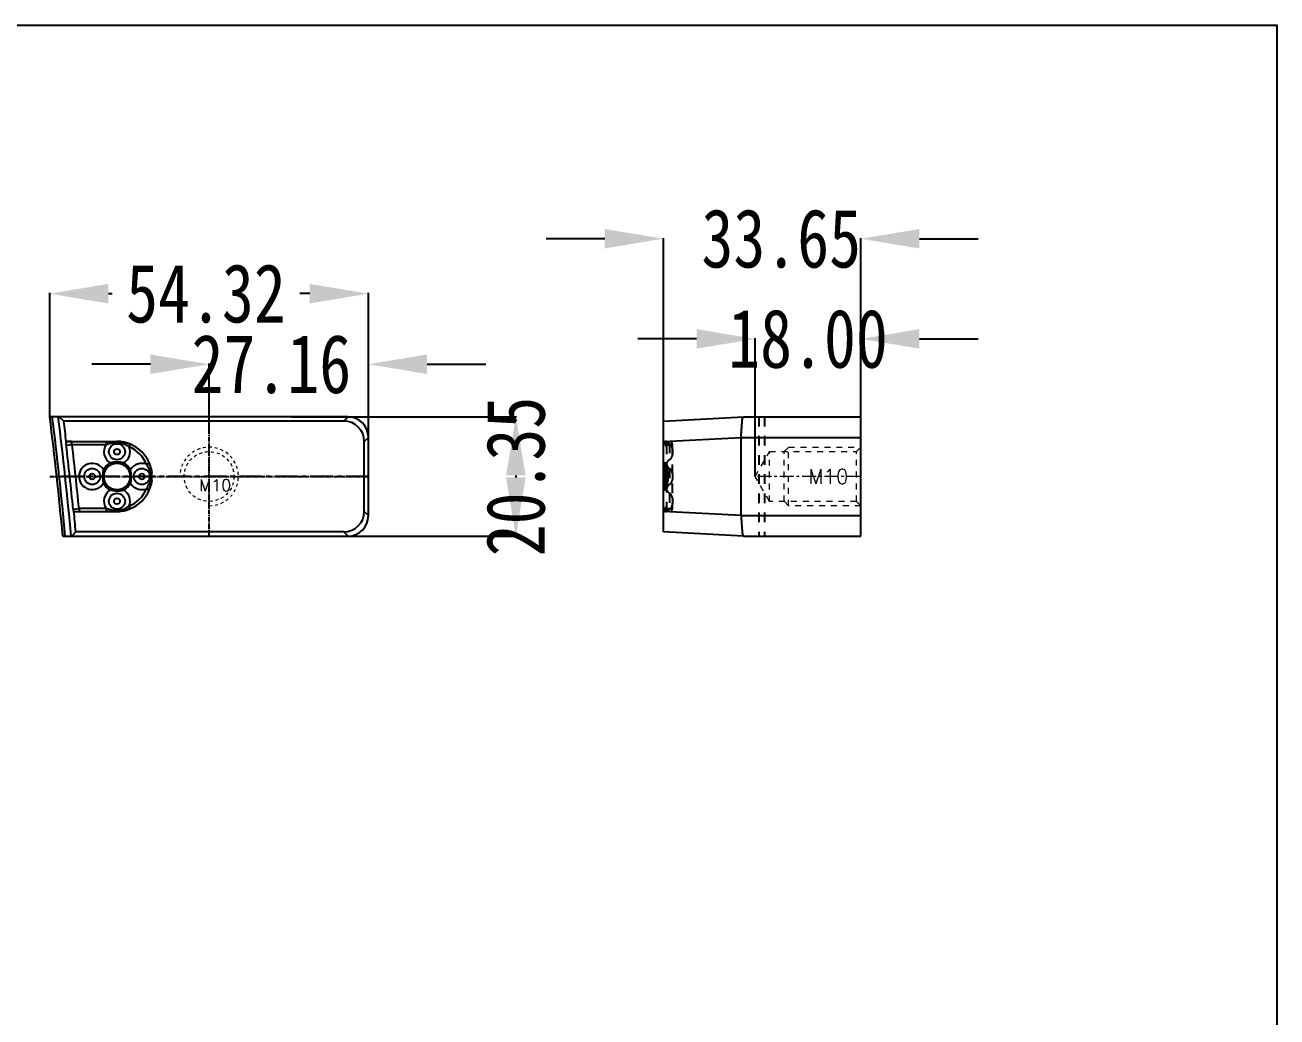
# Model space of a CAD drawing. Header units: millimetres. Extents: x 309 to 11345, y -1340 to 1318.
# Drawn here: x 3050.8 to 3264.3, y -436.5 to -267.3 of the extents above; entities that cross this region are included whole.
import ezdxf
from ezdxf.enums import TextEntityAlignment as Align

# ---------------------------------------------------------------- set-up
doc = ezdxf.new("R2010")
doc.units = ezdxf.units.MM
doc.header["$LTSCALE"] = 16.335
doc.header["$PDMODE"] = 3
doc.header["$PDSIZE"] = 0.3125
doc.linetypes.add('CENTER', pattern=[0.6, 0.375, -0.075, 0.075, -0.075])
doc.linetypes.add('HIDDEN', pattern=[0.2, 0.1, -0.1])
doc.layers.get('0').update_dxf_attribs({"linetype": 'CONTINUOUS'})
doc.layers.get('Defpoints').update_dxf_attribs({"linetype": 'CONTINUOUS'})
doc.layers.add('DEFAULT_2', color=8, linetype='HIDDEN')
doc.layers.add('screw', color=33, linetype='CONTINUOUS', lineweight=13)
doc.styles.get("Standard").update_dxf_attribs({"font": 'txt', "width": 0.8})
doc.styles.add('TXT', font='txt.shx', dxfattribs={"bigfont": 'gbcbig.shx'})
doc.dimstyles.new('STANDARD$0', dxfattribs={"dimscale": 2, "dimtxt": 3, "dimasz": 3, "dimexe": 1.25, "dimexo": 0.625, "dimgap": 0.5, "dimtad": 0, "dimdsep": 46, "dimlunit": 6, "dimtxsty": 'Standard', "dimblk": 'CLOSEDBLANK', "dimcen": 0, "dimclrt": 2, "dimazin": 2, "dimtfac": 2, "dimtmove": 1, "dimatfit": 3, "dimfxl": 0, "dimtolj": 1, "dimtzin": 0, "dimarcsym": 0})

# ---------------------------------------------------------------- blocks, each defined once
blk = doc.blocks.new('screw_m10_g')
at = {"layer": 'screw', "color": 1, "linetype": 'CENTER', "ltscale": 0.310989}
for p, q in [((0, -5.5), (0, 5.5)), ((-5.5, 0), (5.5, 0))]:
    blk.add_line(p, q, dxfattribs=at)
at = {"layer": 'screw', "color": 33, "linetype": 'HIDDEN', "ltscale": 0.310989}
blk.add_circle((0, 0), 4.25, dxfattribs=at)
at = {"layer": 'screw', "color": 92, "linetype": 'HIDDEN', "ltscale": 0.310989}
blk.add_arc((0, 0), 5, 270, 180, dxfattribs=at)
at = {"layer": 'screw', "color": 6, "style": 'TXT'}
blk.add_text('M10', height=2, dxfattribs=at).set_placement((-1.7, -2.5))
blk = doc.blocks.new('*D43')
at = {"color": 4, "lineweight": -2}
for p, q in [((3149.64, -303.74), (3139.64, -303.74)), ((3159.64, -336.38), (3159.64, -303.62)), ((3193.3, -334.05), (3193.3, -303.62)), ((3203.3, -303.74), (3213.3, -303.74))]:
    blk.add_line(p, q, dxfattribs=at)
at = {"color": 4}
for points in [[(3149.64, -302.08), (3149.64, -305.41), (3159.64, -303.74)], [(3203.3, -302.08), (3203.3, -305.41), (3193.3, -303.74)]]:
    blk.add_solid(points, dxfattribs=at)
at = {"layer": 'Defpoints', "color": 0}
for p in [(3159.64, -303.74), (3193.3, -334.12), (3159.64, -336.45)]:
    blk.add_point(p, dxfattribs=at)
at = {"color": 6, "insert": (3179.74, -303.74), "char_height": 10, "attachment_point": 5}
blk.add_mtext('\\A1;33.65', dxfattribs=at)
blk = doc.blocks.new('*D44')
at = {"color": 4, "lineweight": -2}
for p, q in [((3055.03, -334.05), (3055.03, -312.99)), ((3065.03, -313.11), (3065.66, -313.11)), ((3099.35, -313.11), (3097.66, -313.11)), ((3109.35, -342.06), (3109.35, -312.99))]:
    blk.add_line(p, q, dxfattribs=at)
at = {"color": 4}
for points in [[(3065.03, -311.44), (3065.03, -314.78), (3055.03, -313.11)], [(3099.35, -311.44), (3099.35, -314.78), (3109.35, -313.11)]]:
    blk.add_solid(points, dxfattribs=at)
at = {"layer": 'Defpoints', "color": 0}
for p in [(3055.03, -313.11), (3055.03, -334.12), (3109.35, -342.12)]:
    blk.add_point(p, dxfattribs=at)
at = {"color": 6, "insert": (3081.66, -313.11), "char_height": 10, "attachment_point": 5}
blk.add_mtext('\\A1;54.32', dxfattribs=at)
blk = doc.blocks.new('*D45')
at = {"color": 4, "lineweight": -2}
for p, q in [((3096.19, -334.12), (3134.62, -334.12)), ((3134.49, -344.12), (3134.49, -344.46)), ((3096.19, -354.46), (3134.62, -354.46))]:
    blk.add_line(p, q, dxfattribs=at)
at = {"color": 4}
for points in [[(3132.83, -344.12), (3136.16, -344.12), (3134.49, -334.12)], [(3132.83, -344.46), (3136.16, -344.46), (3134.49, -354.46)]]:
    blk.add_solid(points, dxfattribs=at)
at = {"layer": 'Defpoints', "color": 0}
for p in [(3096.13, -334.12), (3096.13, -354.46), (3134.49, -354.46)]:
    blk.add_point(p, dxfattribs=at)
at = {"color": 6, "insert": (3134.49, -344.29), "char_height": 10, "attachment_point": 5, "rotation": 90}
blk.add_mtext('\\A1;20.35', dxfattribs=at)
blk = doc.blocks.new('*D49')
at = {"color": 4, "lineweight": -2}
for p, q in [((3165.3, -320.83), (3155.3, -320.83)), ((3175.3, -344.23), (3175.3, -320.7)), ((3193.3, -344.23), (3193.3, -320.7)), ((3203.3, -320.83), (3213.3, -320.83))]:
    blk.add_line(p, q, dxfattribs=at)
at = {"color": 4}
for points in [[(3165.3, -319.16), (3165.3, -322.49), (3175.3, -320.83)], [(3203.3, -319.16), (3203.3, -322.49), (3193.3, -320.83)]]:
    blk.add_solid(points, dxfattribs=at)
at = {"layer": 'Defpoints', "color": 0}
for p in [(3175.3, -320.83), (3175.3, -344.29), (3193.3, -344.29)]:
    blk.add_point(p, dxfattribs=at)
at = {"color": 6, "insert": (3184.3, -320.83), "char_height": 10, "attachment_point": 5}
blk.add_mtext('\\A1;18.00', dxfattribs=at)
blk = doc.blocks.new('*D232')
at = {"color": 4, "lineweight": -2}
for p, q in [((3072.19, -325.15), (3062.19, -325.15)), ((3082.19, -336.58), (3082.19, -325.02)), ((3109.35, -327.46), (3109.35, -325.02)), ((3119.35, -325.15), (3129.35, -325.15))]:
    blk.add_line(p, q, dxfattribs=at)
at = {"color": 4}
for points in [[(3072.19, -323.48), (3072.19, -326.81), (3082.19, -325.15)], [(3119.35, -323.48), (3119.35, -326.81), (3109.35, -325.15)]]:
    blk.add_solid(points, dxfattribs=at)
at = {"layer": 'Defpoints', "color": 0}
for p in [(3082.19, -325.15), (3109.35, -327.52), (3082.19, -336.65)]:
    blk.add_point(p, dxfattribs=at)
at = {"color": 6, "insert": (3092.81, -325.15), "char_height": 10, "attachment_point": 5}
blk.add_mtext('\\A1;27.16', dxfattribs=at)

msp = doc.modelspace()

# ---------------------------------------------------------------- linework, layer by layer
at = {"color": 7, "linetype": 'Continuous'}
for p, q in [((3105.879, -334.116), (3055.034, -334.116)), ((3056.605, -334.116), (3057.415, -334.832)), ((3105.163, -334.832), (3057.415, -334.832)), ((3105.163, -334.832), (3105.879, -334.116)), ((3159.644, -334.832), (3173.297, -334.116)), ((3159.644, -353.746), (3159.644, -334.832)), ((3173.297, -334.116), (3193.297, -334.116)), ((3193.297, -354.462), (3193.297, -334.116)), ((3057.836, -338.956), (3058.833, -338.838)), ((3057.841, -338.336), (3066.49, -338.336)), ((3058.833, -338.838), (3064.618, -338.838)), ((3068.577, -339.253), (3068.769, -338.79)), ((3108.658, -338.327), (3109.352, -337.633)), ((3108.658, -350.251), (3108.658, -338.327)), ((3109.352, -350.945), (3109.352, -337.633)), ((3159.644, -338.327), (3172.878, -337.633)), ((3172.878, -337.616), (3193.297, -337.616)), ((3172.878, -350.945), (3172.878, -337.633)), ((3064.19, -343.142), (3064.458, -343.276)), ((3065.344, -341.989), (3065.477, -342.257)), ((3067.637, -341.989), (3067.503, -342.257)), ((3068.791, -343.142), (3068.522, -343.276)), ((3071.526, -342.203), (3071.99, -342.011)), ((3064.19, -345.436), (3064.458, -345.302)), ((3068.791, -345.436), (3068.522, -345.302)), ((3065.344, -346.589), (3065.477, -346.321)), ((3067.637, -346.589), (3067.503, -346.321)), ((3071.526, -346.375), (3071.99, -346.567)), ((3059.015, -349.839), (3060.014, -349.739)), ((3064.618, -349.739), (3060.014, -349.739)), ((3064.618, -349.739), (3064.618, -350.241)), ((3068.769, -349.788), (3068.577, -349.324)), ((3059.133, -350.241), (3066.49, -350.241)), ((3109.352, -350.945), (3108.658, -350.251)), ((3172.878, -350.945), (3159.644, -350.251)), ((3172.878, -350.962), (3193.297, -350.962)), ((3059.468, -353.746), (3058.815, -354.462)), ((3105.163, -353.746), (3059.468, -353.746)), ((3105.879, -354.462), (3105.163, -353.746)), ((3173.297, -354.462), (3159.644, -353.746)), ((3057.25, -354.462), (3105.879, -354.462)), ((3173.297, -354.462), (3193.297, -354.462))]:
    msp.add_line(p, q, dxfattribs=at)
at = {"color": 1, "linetype": 'CENTER', "ltscale": 0.126546}
for p, q in [((3082.193, -354.462), (3082.193, -334.116)), ((3055.034, -344.289), (3109.352, -344.289))]:
    msp.add_line(p, q, dxfattribs=at)
at = {"color": 1, "linetype": 'CENTER', "ltscale": 0.618701}
msp.add_line((3109.352, -344.289), (3056.142, -344.289), dxfattribs=at)
msp.add_lwpolyline([(2842.221, -267.295), (3264.25, -267.295), (3264.25, -680.055), (2842.221, -680.055)], close=True)
at = {"color": 7, "linetype": 'Continuous'}
for centre, radius in [((3066.49, -340.066), 1.368), ((3066.49, -340.066), 0.497), ((3062.267, -344.289), 1.368), ((3066.49, -344.289), 2.276), ((3070.713, -344.289), 1.368), ((3062.267, -344.289), 0.497), ((3070.713, -344.289), 0.497), ((3066.49, -348.512), 1.368), ((3066.49, -348.512), 0.497)]:
    msp.add_circle(centre, radius, dxfattribs=at)
for centre, radius, start, end in [((2456.152, -409.646), 603.626, 5.245407, 7.188137), ((2456.152, -409.646), 604.043, 5.241781, 7.183154), ((2456.152, -409.646), 605.047, 5.233057, 7.171171), ((2456.152, -409.646), 605.9, 6.758966, 7.092828), ((3105.852, -337.616), 3.5, 0, 90), ((3086.413, -335.605), 28.773, 185.30909, 185.97089), ((3095.306, -334.603), 37.722, 186.07893, 186.62525), ((2456.152, -409.646), 605.822, 5.665568, 6.700861), ((2456.152, -409.646), 606.827, 5.665569, 6.700867), ((3066.49, -340.066), 2.239, 146.75294, 239.18722), ((3064.409, -262.505), 75.832, 270.15809, 270.67199), ((3063.504, -333.26), 5.689, 281.29729, 282.46748), ((3066.49, -344.289), 5.953, 270, 90), ((3066.49, -340.066), 2.239, 300.81278, 21.27583), ((3065.116, -344.347), 6.158, 55.80502, 56.44837), ((3066.49, -344.289), 5.451, 22.50432, 67.49567), ((3062.267, -344.289), 2.239, 30.81278, 329.18722), ((3066.49, -344.289), 2.57, 116.49769, 153.50231), ((3066.503, -351.38), 9.524, 88.26416, 90.07492), ((3066.49, -344.289), 2.57, 26.49769, 63.50231), ((3070.713, -344.289), 2.239, 68.72416, 149.18722), ((3063.714, -347.454), 9.412, 33.4841, 33.90864), ((3066.129, -344.448), 6.347, 14.9982, 22.58012), ((3073.577, -344.277), 9.52, 178.26159, 180.07482), ((3066.49, -344.289), 2.57, 206.49769, 243.50231), ((3066.49, -344.289), 2.57, 296.49769, 333.50231), ((3070.713, -344.289), 2.239, 210.81278, 291.27583), ((3059.405, -344.301), 9.518, 358.26047, 0.07381), ((3065.922, -344.068), 6.563, 342.73364, 345.12222), ((3072.257, -366.974), 22.698, 89.66367, 89.91489), ((3066.49, -348.512), 2.239, 120.81278, 213.24704), ((3066.478, -337.197), 9.524, 268.26416, 270.07492), ((3066.49, -348.512), 2.239, 338.72417, 59.18722), ((3066.49, -344.289), 5.451, 292.50433, 337.49567), ((3066.069, -342.703), 6.577, 326.06627, 329.31307), ((3066.525, -342.978), 6.045, 329.34385, 331.16348), ((3066.243, -344.173), 6.225, 337.37944, 342.77675), ((3088.231, -346.943), 29.36, 185.65909, 186.46742), ((2456.152, -409.646), 605.9, 5.293616, 5.626552), ((3064.44, -421.975), 71.734, 89.32312, 89.85783), ((3105.852, -350.962), 3.5, 270, 0)]:
    msp.add_arc(centre, radius, start, end, dxfattribs=at)
for centre, major_axis, start_param, end_param in [((3105.153, -338.336), (-2.482, -2.482), 2.357564, 3.9256213), ((3105.153, -350.241), (2.482, -2.482), -0.7840286, 0.7840286)]:
    msp.add_ellipse(centre, major_axis=major_axis, ratio=0.9972647, start_param=start_param, end_param=end_param, dxfattribs=at)
for points, knots in [([(3172.878, -337.633), (3172.878, -337.405), (3172.916, -336.958), (3172.981, -336.311), (3173.007, -335.711), (3173.044, -335.185), (3173.09, -334.753), (3173.116, -334.423), (3173.199, -334.216), (3173.272, -334.137), (3173.297, -334.116)], [0, 0, 0, 0, 0.1911561, 0.3757807, 0.5457981, 0.6951762, 0.8181642, 0.9103238, 0.9728914, 1, 1, 1, 1]), ([(3058.833, -338.838), (3058.811, -338.775), (3058.773, -338.655), (3058.733, -338.516), (3058.72, -338.418), (3058.712, -338.376), (3058.726, -338.333), (3058.738, -338.336)], [0, 0, 0, 0, 0.3870814, 0.7159294, 0.8396758, 0.9281251, 1, 1, 1, 1]), ([(3065.258, -338.686), (3065.213, -338.697), (3065.038, -338.741), (3064.862, -338.786), (3064.732, -338.814)], [0, 0, 0, 0, 0.260413, 1, 1, 1, 1]), ([(3065.795, -338.562), (3065.748, -338.571), (3065.568, -338.608), (3065.39, -338.652), (3065.258, -338.686)], [0, 0, 0, 0, 0.2612728, 1, 1, 1, 1]), ([(3066.491, -338.488), (3066.431, -338.488), (3066.197, -338.495), (3065.965, -338.529), (3065.795, -338.562)], [0, 0, 0, 0, 0.2576401, 1, 1, 1, 1]), ([(3067.389, -338.392), (3067.502, -338.411), (3067.972, -338.504), (3068.432, -338.65), (3068.768, -338.789)], [0, 0, 0, 0, 0.2396336, 1, 1, 1, 1]), ([(3071.915, -342.861), (3071.888, -342.807), (3071.781, -342.601), (3071.659, -342.404), (3071.564, -342.261)], [0, 0, 0, 0, 0.2588521, 1, 1, 1, 1]), ([(3072.193, -343.583), (3072.176, -343.518), (3072.101, -343.271), (3072, -343.032), (3071.915, -342.861)], [0, 0, 0, 0, 0.2610802, 1, 1, 1, 1]), ([(3072.291, -344.275), (3072.29, -344.216), (3072.28, -343.983), (3072.238, -343.751), (3072.193, -343.583)], [0, 0, 0, 0, 0.2556206, 1, 1, 1, 1]), ([(3071.82, -345.893), (3071.843, -345.852), (3071.936, -345.679), (3072.019, -345.501), (3072.074, -345.363)], [0, 0, 0, 0, 0.2424616, 1, 1, 1, 1]), ([(3072.074, -345.363), (3072.106, -345.281), (3072.228, -344.931), (3072.292, -344.558), (3072.291, -344.275)], [0, 0, 0, 0, 0.237558, 1, 1, 1, 1]), ([(3060.245, -350.241), (3060.229, -350.247), (3060.183, -350.181), (3060.138, -350.091), (3060.073, -349.926), (3060.034, -349.806), (3060.014, -349.739)], [0, 0, 0, 0, 0.0931603, 0.3128738, 0.6301119, 1, 1, 1, 1]), ([(3064.618, -349.739), (3064.666, -349.749), (3064.862, -349.791), (3065.057, -349.841), (3065.205, -349.879)], [0, 0, 0, 0, 0.2409309, 1, 1, 1, 1]), ([(3065.205, -349.879), (3065.251, -349.891), (3065.446, -349.939), (3065.642, -349.986), (3065.792, -350.015)], [0, 0, 0, 0, 0.2372037, 1, 1, 1, 1]), ([(3065.792, -350.015), (3065.848, -350.026), (3066.078, -350.067), (3066.312, -350.089), (3066.49, -350.089)], [0, 0, 0, 0, 0.2420668, 1, 1, 1, 1]), ([(3066.49, -350.089), (3066.555, -350.09), (3066.807, -350.079), (3067.058, -350.031), (3067.239, -349.98)], [0, 0, 0, 0, 0.2561836, 1, 1, 1, 1]), ([(3067.239, -349.98), (3067.295, -349.964), (3067.508, -349.898), (3067.716, -349.812), (3067.865, -349.74)], [0, 0, 0, 0, 0.2596569, 1, 1, 1, 1]), ([(3067.865, -349.74), (3067.929, -349.709), (3068.174, -349.584), (3068.408, -349.438), (3068.577, -349.324)], [0, 0, 0, 0, 0.2605905, 1, 1, 1, 1]), ([(3172.878, -350.962), (3172.878, -351.19), (3172.917, -351.637), (3172.982, -352.284), (3173.008, -352.883), (3173.046, -353.408), (3173.091, -353.837), (3173.119, -354.164), (3173.202, -354.366), (3173.273, -354.442), (3173.297, -354.462)], [0, 0, 0, 0, 0.1922863, 0.3777874, 0.548395, 0.6979824, 0.8208781, 0.912638, 0.9740043, 1, 1, 1, 1])]:
    msp.add_open_spline(points, degree=3, knots=knots, dxfattribs=at)
for points in [[(3066.491, -338.488), (3066.734, -338.487), (3066.978, -338.524), (3067.212, -338.588)], [(3067.212, -338.588), (3067.45, -338.654), (3067.681, -338.748), (3067.902, -338.858)], [(3067.902, -338.858), (3068.115, -338.963), (3068.321, -339.083), (3068.519, -339.215)], [(3064.19, -343.142), (3064.095, -343.411), (3064.071, -343.703), (3064.062, -343.988)], [(3065.523, -341.936), (3065.463, -341.95), (3065.402, -341.968), (3065.344, -341.989)], [(3065.86, -341.881), (3065.747, -341.892), (3065.634, -341.909), (3065.523, -341.936)], [(3066.49, -341.856), (3066.28, -341.856), (3066.069, -341.86), (3065.86, -341.881)], [(3067.637, -341.989), (3067.368, -341.894), (3067.076, -341.869), (3066.791, -341.86)], [(3068.844, -343.322), (3068.829, -343.261), (3068.811, -343.201), (3068.791, -343.142)], [(3068.899, -343.66), (3068.887, -343.547), (3068.87, -343.433), (3068.844, -343.322)], [(3064.057, -344.289), (3064.057, -344.5), (3064.061, -344.711), (3064.082, -344.921)], [(3064.082, -344.921), (3064.094, -345.034), (3064.111, -345.147), (3064.137, -345.257)], [(3064.137, -345.257), (3064.152, -345.317), (3064.169, -345.377), (3064.19, -345.436)], [(3068.791, -345.436), (3068.885, -345.167), (3068.91, -344.875), (3068.919, -344.59)], [(3068.923, -344.289), (3068.923, -344.079), (3068.92, -343.869), (3068.899, -343.66)], [(3065.344, -346.589), (3065.613, -346.684), (3065.905, -346.708), (3066.19, -346.717)], [(3066.491, -346.722), (3066.701, -346.722), (3066.912, -346.718), (3067.121, -346.697)], [(3067.121, -346.697), (3067.234, -346.686), (3067.347, -346.669), (3067.457, -346.642)], [(3067.457, -346.642), (3067.518, -346.627), (3067.578, -346.61), (3067.637, -346.589)], [(3068.769, -349.788), (3068.509, -349.897), (3068.242, -349.987), (3067.97, -350.06)], [(3067.97, -350.06), (3067.726, -350.125), (3067.478, -350.176), (3067.227, -350.21)]]:
    msp.add_open_spline(points, degree=3, dxfattribs=at)
at = {"layer": 'DEFAULT_2', "color": 8, "linetype": 'HIDDEN'}
for p, q in [((3175.927, -334.116), (3175.927, -354.462)), ((3176.88, -334.116), (3176.88, -354.462)), ((3057.802, -338.302), (3057.763, -338.267)), ((3057.841, -338.336), (3057.802, -338.302)), ((3064.618, -338.336), (3064.618, -338.838)), ((3066.49, -338.336), (3066.49, -338.317)), ((3066.491, -338.488), (3066.49, -338.335)), ((3160.173, -338.838), (3160.173, -349.739)), ((3160.676, -338.698), (3160.676, -341.434)), ((3161.126, -338.956), (3161.126, -349.839)), ((3161.179, -339.569), (3161.179, -340.563)), ((3160.002, -342.022), (3159.644, -342.013)), ((3159.865, -342.257), (3159.865, -343.276)), ((3160.173, -341.987), (3160.176, -341.977)), ((3160.176, -341.977), (3160.188, -341.964)), ((3160.188, -341.964), (3160.186, -341.965)), ((3160.676, -342.921), (3160.676, -345.657)), ((3159.865, -345.302), (3159.865, -346.321)), ((3161.179, -343.792), (3161.179, -344.786)), ((3160.002, -346.556), (3159.644, -346.565)), ((3160.173, -346.589), (3160.173, -346.587)), ((3160.176, -346.601), (3160.173, -346.591)), ((3160.188, -346.614), (3160.186, -346.613)), ((3160.676, -347.144), (3160.676, -349.88)), ((3160.356, -350.015), (3160.421, -350.089)), ((3161.179, -348.015), (3161.179, -349.009)), ((3059.066, -350.315), (3059.133, -350.241)), ((3066.49, -350.09), (3066.49, -350.243)), ((3066.49, -350.261), (3066.49, -350.241))]:
    msp.add_line(p, q, dxfattribs=at)
for points in [[(3160.173, -341.991), (3160.174, -341.982), (3160.178, -341.974)], [(3160.186, -346.613), (3160.178, -346.604), (3160.174, -346.596), (3160.173, -346.587)]]:
    msp.add_lwpolyline(points, dxfattribs=at)
for centre, radius, start, end in [((3066.49, -343.697), 5.38, 85.46182, 90.00139), ((3066.473, -343.867), 5.551, 80.5054, 85.42446), ((3159.67, -338.838), 0.503, 0, 93), ((3161.13, -340.271), 2.258, 122.55143, 123.26291), ((3161.191, -340.357), 2.364, 121.98842, 122.67207), ((3160.042, -338.822), 0.506, 75.78374, 92.94256), ((3161.813, -339.412), 1.66, 159.75956, 161.95718), ((3161.179, -337.827), 1.006, 221.11962, 240), ((3160.173, -339.569), 1.006, 0.00004, 59.99973), ((3161.176, -330.718), 8.238, 268.44113, 269.65111), ((3159.621, -338.956), 1.505, 0.01009, 27.22507), ((3161.179, -342.305), 1.006, 120, 153.5039), ((3160.173, -340.563), 1.006, 300.00027, 359.99996), ((3066.462, -344.27), 2.237, 155.2867, 168.38709), ((3066.411, -344.249), 2.182, 153.50458, 155.22242), ((3066.457, -344.222), 2.195, 107.179, 116.48967), ((3066.474, -344.273), 2.249, 103.44973, 107.18007), ((3066.48, -344.295), 2.273, 101.48757, 103.4524), ((3066.49, -344.354), 2.332, 83.96158, 101.44124), ((3066.496, -344.323), 2.301, 78.35782, 83.9621), ((3066.501, -344.298), 2.275, 76.33085, 78.35201), ((3066.513, -344.248), 2.223, 63.56063, 76.34614), ((3066.557, -344.255), 2.195, 17.15521, 26.48963), ((3066.798, -344.31), 5.665, 0.33512, 7.29743), ((3159.669, -343.236), 1.226, 78.86305, 91.17719), ((3160.01, -341.722), 0.3, 268.5, 333.50392), ((3161.179, -342.05), 1.006, 180, 240), ((3164.693, -341.991), 4.53, 186.67738, 188.79991), ((3160.173, -343.792), 1.006, 0.00004, 59.99973), ((3066.575, -344.289), 2.352, 173.95671, 180.002), ((3066.525, -344.284), 2.301, 168.37235, 173.95723), ((3066.423, -344.323), 2.195, 197.21769, 206.48977), ((3066.57, -344.328), 2.182, 333.50456, 335.21674), ((3066.518, -344.308), 2.237, 335.28097, 348.37441), ((3066.456, -344.294), 2.301, 348.35969, 353.95181), ((3066.405, -344.289), 2.352, 353.95129, 359.9973), ((3066.792, -344.268), 5.67, 352.74988, 359.90339), ((3160.89, -514.946), 170.671, 90.15745, 90.29342), ((3161.179, -346.528), 1.006, 120, 180), ((3157.028, -344.292), 3.251, 0.04994, 4.16924), ((3160.173, -344.786), 1.006, 300.00027, 359.99996), ((3066.467, -344.33), 2.223, 243.56063, 256.34679), ((3066.485, -344.255), 2.301, 258.35844, 263.96209), ((3066.491, -344.223), 2.332, 263.96158, 281.44045), ((3066.501, -344.282), 2.273, 281.48677, 283.45167), ((3066.507, -344.305), 2.249, 283.44901, 287.18002), ((3066.524, -344.356), 2.195, 287.17896, 296.48967), ((3159.67, -345.34), 1.227, 268.81411, 281.10157), ((3160.01, -346.856), 0.3, 26.49608, 91.5), ((3161.179, -346.273), 1.006, 206.4961, 240), ((3160.173, -348.015), 1.006, 0.00004, 59.99973), ((3159.67, -349.739), 0.503, 267, 0), ((3160.076, -349.791), 0.432, 179.96751, 200.98954), ((3161.74, -349.184), 1.586, 198.2601, 199.77014), ((3161.179, -350.751), 1.006, 120, 138.88038), ((3161.06, -343.065), 6.772, 266.4964, 267.21862), ((3160.173, -349.009), 1.006, 300.00027, 359.99996), ((3159.621, -349.838), 1.505, 341.52268, 359.98209), ((3085.797, -347.216), 26.91, 186.47487, 186.61342), ((3066.795, -282.416), 67.845, 269.25363, 269.74272), ((3066.465, -344.541), 5.72, 270.25589, 277.65957), ((3160.311, -349.536), 0.783, 236.88163, 244.71618), ((3160.042, -349.755), 0.506, 267.05744, 284.21626)]:
    msp.add_arc(centre, radius, start, end, dxfattribs=at)
for points, knots in [([(3058.738, -338.336), (3058.621, -338.332), (3058.403, -338.325), (3058.143, -338.313), (3057.968, -338.3), (3057.871, -338.292), (3057.807, -338.28), (3057.772, -338.275), (3057.763, -338.267)], [0, 0, 0, 0, 0.3576953, 0.6700188, 0.7969569, 0.8972036, 0.9660162, 1, 1, 1, 1]), ([(3065.298, -338.331), (3065.396, -338.33), (3065.794, -338.323), (3066.191, -338.319), (3066.49, -338.317)], [0, 0, 0, 0, 0.24678, 1, 1, 1, 1]), ([(3160.016, -338.317), (3160.01, -338.317), (3159.989, -338.33), (3159.946, -338.347), (3159.886, -338.383), (3159.791, -338.451), (3159.679, -338.578), (3159.644, -338.717), (3159.644, -338.789)], [0, 0, 0, 0, 0.0297, 0.108494, 0.2221345, 0.3576393, 0.6590611, 1, 1, 1, 1]), ([(3159.644, -338.79), (3159.648, -338.763), (3159.663, -338.669), (3159.694, -338.574), (3159.736, -338.518)], [0, 0, 0, 0, 0.2754846, 1, 1, 1, 1]), ([(3160.173, -339.253), (3160.173, -339.13), (3160.048, -338.867), (3159.775, -338.783), (3159.644, -338.79)], [0, 0, 0, 0, 0.4857179, 1, 1, 1, 1]), ([(3160.096, -339.008), (3160.108, -339.027), (3160.15, -339.103), (3160.173, -339.19), (3160.173, -339.253)], [0, 0, 0, 0, 0.2649591, 1, 1, 1, 1]), ([(3160.421, -338.488), (3160.42, -338.487), (3160.416, -338.497), (3160.41, -338.504), (3160.4, -338.526), (3160.38, -338.564), (3160.347, -338.629), (3160.302, -338.721), (3160.255, -338.833), (3160.196, -339.009), (3160.173, -339.154), (3160.173, -339.253)], [0, 0, 0, 0, 0.0054891, 0.0220988, 0.0491776, 0.0860019, 0.1859358, 0.3152093, 0.4664017, 0.6329343, 1, 1, 1, 1]), ([(3160.173, -338.838), (3160.173, -338.805), (3160.216, -338.731), (3160.304, -338.621), (3160.378, -338.537), (3160.421, -338.488)], [0, 0, 0, 0, 0.2316623, 0.5495722, 1, 1, 1, 1]), ([(3160.253, -338.686), (3160.232, -338.712), (3160.199, -338.758), (3160.173, -338.814), (3160.173, -338.838)], [0, 0, 0, 0, 0.5752054, 1, 1, 1, 1]), ([(3161.126, -338.956), (3161.003, -338.955), (3160.777, -338.948), (3160.485, -338.927), (3160.29, -338.896), (3160.201, -338.869), (3160.173, -338.848), (3160.173, -338.838)], [0, 0, 0, 0, 0.3786497, 0.6976073, 0.9112986, 0.9705751, 1, 1, 1, 1]), ([(3160.219, -338.873), (3160.212, -338.871), (3160.196, -338.864), (3160.173, -338.851), (3160.173, -338.838)], [0, 0, 0, 0, 0.3694458, 1, 1, 1, 1]), ([(3160.299, -338.895), (3160.291, -338.894), (3160.264, -338.887), (3160.237, -338.88), (3160.219, -338.873)], [0, 0, 0, 0, 0.2910083, 1, 1, 1, 1]), ([(3160.421, -338.488), (3160.427, -338.482), (3160.306, -338.617), (3160.301, -338.624), (3160.253, -338.686)], [0, 0, 0, 0, 0.0945593, 1, 1, 1, 1]), ([(3160.421, -338.488), (3160.428, -338.479), (3160.381, -338.556), (3160.366, -338.592), (3160.304, -338.715), (3160.272, -338.793), (3160.256, -338.838)], [0, 0, 0, 0, 0.0845742, 0.3094062, 0.6289704, 1, 1, 1, 1]), ([(3160.959, -338.267), (3161.011, -338.375), (3161.1, -338.598), (3161.121, -338.837), (3161.126, -338.956)], [0, 0, 0, 0, 0.5004111, 1, 1, 1, 1]), ([(3160.173, -342.203), (3160.173, -342.175), (3160.124, -342.109), (3160.003, -342.052), (3159.835, -342.017), (3159.709, -342.009), (3159.644, -342.011)], [0, 0, 0, 0, 0.1405172, 0.365814, 0.6742658, 1, 1, 1, 1]), ([(3159.644, -342.011), (3159.654, -342.196), (3159.682, -342.572), (3159.807, -343.129), (3159.959, -343.691), (3160.002, -344.081), (3160.016, -344.277)], [0, 0, 0, 0, 0.2416528, 0.4901189, 0.743724, 1, 1, 1, 1]), ([(3159.741, -342.833), (3159.727, -342.764), (3159.679, -342.492), (3159.658, -342.216), (3159.644, -342.011)], [0, 0, 0, 0, 0.2540382, 1, 1, 1, 1]), ([(3160.173, -341.989), (3160.173, -342.059), (3160.098, -342.211), (3159.942, -342.259), (3159.865, -342.257)], [0, 0, 0, 0, 0.4802161, 1, 1, 1, 1]), ([(3160.002, -342.022), (3159.98, -342.042), (3159.902, -342.094), (3159.865, -342.194), (3159.865, -342.257)], [0, 0, 0, 0, 0.3227861, 1, 1, 1, 1]), ([(3160.173, -343.142), (3160.173, -343.186), (3160.05, -343.27), (3159.939, -343.277), (3159.865, -343.276)], [0, 0, 0, 0, 0.3743667, 1, 1, 1, 1]), ([(3159.865, -343.276), (3159.865, -343.442), (3159.938, -343.777), (3160.002, -344.114), (3160.002, -344.289)], [0, 0, 0, 0, 0.4866644, 1, 1, 1, 1]), ([(3159.865, -343.276), (3159.865, -343.442), (3159.938, -343.777), (3160.002, -344.114), (3160.002, -344.289)], [0, 0, 0, 0, 0.4866644, 1, 1, 1, 1]), ([(3160.173, -342.203), (3160.173, -342.163), (3160.078, -342.073), (3159.975, -342.047), (3159.906, -342.033)], [0, 0, 0, 0, 0.3608774, 1, 1, 1, 1]), ([(3160.173, -341.989), (3160.173, -341.963), (3160.18, -341.926), (3160.211, -341.891), (3160.231, -341.872), (3160.296, -341.853), (3160.279, -341.856)], [0, 0, 0, 0, 0.4206416, 0.5816261, 0.7204521, 1, 1, 1, 1]), ([(3160.173, -341.989), (3160.173, -341.963), (3160.18, -341.926), (3160.211, -341.891), (3160.231, -341.872), (3160.296, -341.853), (3160.279, -341.856)], [0, 0, 0, 0, 0.4206416, 0.5816261, 0.7204521, 1, 1, 1, 1]), ([(3160.421, -344.275), (3160.42, -343.883), (3160.315, -343.192), (3160.173, -342.506), (3160.173, -342.203)], [0, 0, 0, 0, 0.5642416, 1, 1, 1, 1]), ([(3160.173, -342.203), (3160.173, -342.228), (3160.175, -342.334), (3160.184, -342.439), (3160.193, -342.518)], [0, 0, 0, 0, 0.2423025, 1, 1, 1, 1]), ([(3160.173, -343.142), (3160.173, -343.332), (3160.239, -343.712), (3160.279, -344.095), (3160.279, -344.289)], [0, 0, 0, 0, 0.4948011, 1, 1, 1, 1]), ([(3160.279, -341.856), (3160.276, -341.857), (3160.235, -341.868), (3160.196, -341.899), (3160.182, -341.936)], [0, 0, 0, 0, 0.0777681, 1, 1, 1, 1]), ([(3160.216, -342.684), (3160.225, -342.745), (3160.27, -343.007), (3160.322, -343.268), (3160.353, -343.47)], [0, 0, 0, 0, 0.2303549, 1, 1, 1, 1]), ([(3160.353, -343.47), (3160.362, -343.529), (3160.397, -343.776), (3160.418, -344.025), (3160.42, -344.215)], [0, 0, 0, 0, 0.2381737, 1, 1, 1, 1]), ([(3072.462, -344.277), (3072.463, -344.277), (3072.415, -344.273), (3072.414, -344.276), (3072.39, -344.276)], [0, 0, 0, 0, 0.0321801, 1, 1, 1, 1]), ([(3160.016, -344.277), (3160.003, -344.475), (3159.963, -344.87), (3159.809, -345.438), (3159.682, -346.001), (3159.655, -346.38), (3159.644, -346.567)], [0, 0, 0, 0, 0.2562864, 0.5098808, 0.7583485, 1, 1, 1, 1]), ([(3159.644, -346.567), (3159.649, -346.499), (3159.669, -346.219), (3159.701, -345.939), (3159.744, -345.732)], [0, 0, 0, 0, 0.2453681, 1, 1, 1, 1]), ([(3160.002, -344.289), (3160.002, -344.464), (3159.938, -344.801), (3159.865, -345.136), (3159.865, -345.302)], [0, 0, 0, 0, 0.513258, 1, 1, 1, 1]), ([(3160.002, -344.289), (3160.002, -344.464), (3159.938, -344.801), (3159.865, -345.136), (3159.865, -345.302)], [0, 0, 0, 0, 0.5132581, 1, 1, 1, 1]), ([(3159.865, -345.302), (3159.865, -345.258), (3159.876, -345.074), (3159.917, -344.895), (3159.945, -344.758)], [0, 0, 0, 0, 0.240925, 1, 1, 1, 1]), ([(3160.173, -345.436), (3160.173, -345.392), (3160.05, -345.308), (3159.939, -345.301), (3159.865, -345.302)], [0, 0, 0, 0, 0.3743668, 1, 1, 1, 1]), ([(3160.279, -344.289), (3160.279, -344.483), (3160.238, -344.866), (3160.173, -345.246), (3160.173, -345.436)], [0, 0, 0, 0, 0.5051795, 1, 1, 1, 1]), ([(3160.261, -345.627), (3160.249, -345.694), (3160.206, -345.942), (3160.173, -346.192), (3160.173, -346.375)], [0, 0, 0, 0, 0.2716813, 1, 1, 1, 1]), ([(3160.216, -345.893), (3160.253, -345.649), (3160.367, -345.117), (3160.422, -344.572), (3160.421, -344.275)], [0, 0, 0, 0, 0.4545856, 1, 1, 1, 1]), ([(3160.377, -344.94), (3160.369, -345.001), (3160.336, -345.231), (3160.292, -345.459), (3160.261, -345.627)], [0, 0, 0, 0, 0.2650532, 1, 1, 1, 1]), ([(3160.42, -344.215), (3160.421, -344.277), (3160.42, -344.52), (3160.4, -344.761), (3160.377, -344.94)], [0, 0, 0, 0, 0.2569737, 1, 1, 1, 1]), ([(3160.173, -346.375), (3160.173, -346.403), (3160.124, -346.469), (3160.003, -346.526), (3159.835, -346.561), (3159.709, -346.569), (3159.644, -346.567)], [0, 0, 0, 0, 0.1405163, 0.365808, 0.6742581, 1, 1, 1, 1]), ([(3160.173, -346.587), (3160.172, -346.516), (3160.097, -346.367), (3159.942, -346.319), (3159.865, -346.321)], [0, 0, 0, 0, 0.4803562, 1, 1, 1, 1]), ([(3159.865, -346.321), (3159.865, -346.356), (3159.875, -346.419), (3159.936, -346.498), (3159.953, -346.524), (3160.01, -346.559), (3160.002, -346.556)], [0, 0, 0, 0, 0.3727349, 0.6809236, 0.9104249, 1, 1, 1, 1]), ([(3159.865, -346.321), (3159.865, -346.356), (3159.875, -346.419), (3159.936, -346.498), (3159.953, -346.524), (3160.01, -346.559), (3160.002, -346.556)], [0, 0, 0, 0, 0.3727349, 0.6809236, 0.9104249, 1, 1, 1, 1]), ([(3159.932, -346.495), (3159.926, -346.489), (3159.903, -346.46), (3159.885, -346.426), (3159.877, -346.399)], [0, 0, 0, 0, 0.2284158, 1, 1, 1, 1]), ([(3160.173, -346.375), (3160.173, -346.415), (3160.078, -346.505), (3159.975, -346.531), (3159.906, -346.544)], [0, 0, 0, 0, 0.3607627, 1, 1, 1, 1]), ([(3160.002, -346.556), (3160.001, -346.554), (3159.974, -346.539), (3159.951, -346.516), (3159.932, -346.495)], [0, 0, 0, 0, 0.0736025, 1, 1, 1, 1]), ([(3160.173, -346.375), (3160.173, -346.337), (3160.178, -346.175), (3160.197, -346.015), (3160.216, -345.893)], [0, 0, 0, 0, 0.2381458, 1, 1, 1, 1]), ([(3160.279, -346.722), (3160.263, -346.717), (3160.206, -346.697), (3160.174, -346.633), (3160.173, -346.591)], [0, 0, 0, 0, 0.2877383, 1, 1, 1, 1]), ([(3160.174, -346.609), (3160.178, -346.639), (3160.202, -346.688), (3160.247, -346.711), (3160.265, -346.717)], [0, 0, 0, 0, 0.6141627, 1, 1, 1, 1]), ([(3159.644, -349.788), (3159.775, -349.795), (3160.048, -349.711), (3160.173, -349.448), (3160.173, -349.324)], [0, 0, 0, 0, 0.5142823, 1, 1, 1, 1]), ([(3159.906, -349.733), (3159.885, -349.743), (3159.802, -349.777), (3159.71, -349.791), (3159.644, -349.788)], [0, 0, 0, 0, 0.2603323, 1, 1, 1, 1]), ([(3159.644, -349.788), (3159.654, -349.857), (3159.675, -349.99), (3159.8, -350.14), (3159.92, -350.21), (3159.99, -350.26), (3160.016, -350.261)], [0, 0, 0, 0, 0.3266848, 0.6218945, 0.8744234, 1, 1, 1, 1]), ([(3160.421, -350.089), (3160.438, -350.113), (3160.363, -349.988), (3160.339, -349.933), (3160.267, -349.781), (3160.201, -349.589), (3160.173, -349.414), (3160.173, -349.324)], [0, 0, 0, 0, 0.1066237, 0.2212035, 0.3597581, 0.6702878, 1, 1, 1, 1]), ([(3160.235, -349.681), (3160.226, -349.654), (3160.191, -349.538), (3160.173, -349.417), (3160.173, -349.324)], [0, 0, 0, 0, 0.2359699, 1, 1, 1, 1]), ([(3160.421, -350.089), (3160.465, -350.138), (3160.275, -349.925), (3160.22, -349.852), (3160.173, -349.773), (3160.173, -349.739)], [0, 0, 0, 0, 0.4503539, 0.7684701, 1, 1, 1, 1]), ([(3161.126, -349.839), (3161.003, -349.838), (3160.778, -349.833), (3160.512, -349.816), (3160.342, -349.796), (3160.254, -349.779), (3160.203, -349.766), (3160.173, -349.748), (3160.173, -349.739)], [0, 0, 0, 0, 0.3805068, 0.7007521, 0.8231434, 0.9146398, 0.9730348, 1, 1, 1, 1]), ([(3160.173, -349.739), (3160.173, -349.787), (3160.246, -349.886), (3160.314, -349.968), (3160.356, -350.015)], [0, 0, 0, 0, 0.4325636, 1, 1, 1, 1]), ([(3160.299, -349.788), (3160.286, -349.785), (3160.247, -349.777), (3160.206, -349.768), (3160.184, -349.754)], [0, 0, 0, 0, 0.3402361, 1, 1, 1, 1]), ([(3160.421, -350.09), (3160.42, -350.091), (3160.414, -350.074), (3160.404, -350.063), (3160.387, -350.026), (3160.354, -349.964), (3160.304, -349.86), (3160.266, -349.771), (3160.248, -349.72)], [0, 0, 0, 0, 0.0187015, 0.0745348, 0.1644041, 0.2850734, 0.6042923, 1, 1, 1, 1]), ([(3059.066, -350.315), (3059.075, -350.305), (3059.122, -350.302), (3059.2, -350.287), (3059.325, -350.28), (3059.478, -350.27), (3059.654, -350.262), (3059.912, -350.252), (3060.111, -350.246), (3060.245, -350.241)], [0, 0, 0, 0, 0.0332807, 0.1060928, 0.212581, 0.3452309, 0.4964526, 0.6595522, 1, 1, 1, 1]), ([(3160.016, -350.261), (3160.015, -350.261), (3160.002, -350.254), (3159.989, -350.25), (3159.977, -350.244)], [0, 0, 0, 0, 0.0697663, 1, 1, 1, 1])]:
    msp.add_open_spline(points, degree=3, knots=knots, dxfattribs=at)
for points in [[(3160.421, -338.488), (3160.356, -338.413), (3160.263, -338.356), (3160.166, -338.332)], [(3160.421, -338.488), (3160.356, -338.413), (3160.263, -338.356), (3160.166, -338.332)], [(3068.757, -344.289), (3068.757, -344.06), (3068.723, -343.828), (3068.656, -343.609)], [(3072.26, -342.805), (3072.329, -343.063), (3072.383, -343.326), (3072.417, -343.591)], [(3159.916, -343.556), (3159.865, -343.313), (3159.79, -343.076), (3159.741, -342.833)], [(3160.019, -342.223), (3159.972, -342.247), (3159.918, -342.258), (3159.865, -342.257)], [(3160.019, -343.259), (3159.969, -343.271), (3159.917, -343.276), (3159.865, -343.276)], [(3159.877, -343.451), (3159.87, -343.393), (3159.865, -343.334), (3159.865, -343.276)], [(3159.902, -343.609), (3159.892, -343.557), (3159.883, -343.504), (3159.877, -343.451)], [(3159.991, -344.097), (3159.973, -343.933), (3159.932, -343.772), (3159.902, -343.609)], [(3160.016, -344.289), (3159.995, -344.043), (3159.967, -343.797), (3159.916, -343.556)], [(3160.132, -342.125), (3160.104, -342.167), (3160.063, -342.201), (3160.019, -342.223)], [(3160.173, -341.989), (3160.173, -342.036), (3160.158, -342.085), (3160.132, -342.125)], [(3160.182, -341.936), (3160.176, -341.952), (3160.173, -341.97), (3160.173, -341.987)], [(3160.182, -343.322), (3160.177, -343.262), (3160.173, -343.202), (3160.173, -343.142)], [(3160.225, -343.66), (3160.209, -343.548), (3160.192, -343.435), (3160.182, -343.322)], [(3064.223, -344.289), (3064.224, -344.519), (3064.258, -344.751), (3064.326, -344.971)], [(3072.417, -344.983), (3072.384, -345.243), (3072.332, -345.5), (3072.265, -345.753)], [(3159.744, -345.732), (3159.794, -345.484), (3159.87, -345.243), (3159.922, -344.995)], [(3160.019, -345.319), (3159.969, -345.306), (3159.917, -345.301), (3159.865, -345.302)], [(3159.922, -344.995), (3159.971, -344.763), (3159.998, -344.526), (3160.016, -344.289)], [(3159.944, -344.758), (3159.96, -344.685), (3159.974, -344.611), (3159.984, -344.537)], [(3159.984, -344.537), (3159.996, -344.455), (3160.002, -344.372), (3160.002, -344.289)], [(3159.984, -344.537), (3159.996, -344.455), (3160.002, -344.372), (3160.002, -344.289)], [(3160.002, -344.289), (3160.002, -344.224), (3159.998, -344.159), (3159.991, -344.095)], [(3160.002, -344.289), (3160.002, -344.225), (3159.998, -344.161), (3159.991, -344.097)], [(3160.27, -344.052), (3160.26, -343.92), (3160.243, -343.788), (3160.224, -343.657)], [(3160.265, -344.59), (3160.274, -344.49), (3160.279, -344.389), (3160.279, -344.289)], [(3160.019, -346.354), (3159.972, -346.331), (3159.918, -346.32), (3159.865, -346.321)], [(3159.877, -346.399), (3159.869, -346.374), (3159.865, -346.347), (3159.865, -346.321)], [(3160.132, -346.453), (3160.104, -346.411), (3160.063, -346.377), (3160.019, -346.354)], [(3160.173, -346.589), (3160.173, -346.542), (3160.158, -346.493), (3160.132, -346.453)], [(3065.911, -350.256), (3065.703, -350.253), (3065.495, -350.249), (3065.287, -350.246)], [(3160.421, -350.09), (3160.356, -350.165), (3160.263, -350.222), (3160.166, -350.246)], [(3160.421, -350.09), (3160.356, -350.165), (3160.263, -350.222), (3160.166, -350.246)]]:
    msp.add_open_spline(points, degree=3, dxfattribs=at)
at = {"layer": 'screw', "color": 92, "linetype": 'HIDDEN', "ltscale": 0.621977}
for p, q in [((3180.251, -340.039), (3181.001, -339.289)), ((3181.001, -339.289), (3193.297, -339.289)), ((3181.001, -349.289), (3181.001, -339.289)), ((3180.251, -348.539), (3180.251, -340.039)), ((3181.001, -349.289), (3180.251, -348.539)), ((3193.297, -349.289), (3181.001, -349.289))]:
    msp.add_line(p, q, dxfattribs=at)
at = {"layer": 'screw', "color": 8, "linetype": 'HIDDEN', "ltscale": 0.621977}
for p, q in [((3192.547, -340.039), (3193.297, -339.289)), ((3175.297, -344.289), (3177.751, -340.039)), ((3177.751, -340.039), (3192.547, -340.039)), ((3177.751, -348.539), (3177.751, -340.039)), ((3192.547, -348.539), (3192.547, -340.039)), ((3177.751, -348.539), (3175.297, -344.289)), ((3192.547, -348.539), (3177.751, -348.539)), ((3193.297, -349.289), (3192.547, -348.539))]:
    msp.add_line(p, q, dxfattribs=at)
at = {"layer": 'screw', "color": 1, "linetype": 'CENTER', "ltscale": 0.388736}
msp.add_line((3193.297, -344.289), (3175.297, -344.289), dxfattribs=at)

# ---------------------------------------------------------------- block references
at = {"layer": 'screw'}
msp.add_blockref('screw_m10_g', (3082.193, -344.289), dxfattribs=at)

# ---------------------------------------------------------------- texts
at = {"layer": 'screw', "color": 6, "linetype": 'HIDDEN', "ltscale": 0.621977, "style": 'TXT'}
msp.add_text('M10', height=2.5, dxfattribs=at).set_placement((3187.774, -344.289), align=Align.MIDDLE)

# ---------------------------------------------------------------- dimensions: what is measured, and where the dimension line sits
for base, p1, p2, picture, middle in [((3159.644, -303.743), (3193.297, -334.116), (3159.644, -336.446), '*D43', (3179.739, -303.743)), ((3055.034, -313.11), (3109.352, -342.123), (3055.034, -334.116), '*D44', (3081.657, -313.11)), ((3175.297, -320.828), (3193.297, -344.289), (3175.297, -344.289), '*D49', (3184.297, -320.828)), ((3082.193, -325.147), (3109.352, -327.523), (3082.193, -336.646), '*D232', (3092.809, -325.147))]:
    dim = msp.add_linear_dim(base=base, p1=p1, p2=p2, dimstyle='STANDARD$0', override={"dimscale": 1, "dimtxt": 10, "dimasz": 10, "dimexe": 0.125, "dimexo": 0.0625, "dimgap": 0, "dimzin": 0, "dimlunit": 2, "dimclrd": 4, "dimclre": 4, "dimclrt": 6, "dimazin": 0, "dimtfac": 1, "dimtofl": 0, "dimtmove": 0})
    dim.commit()
    dim.dimension.update_dxf_attribs({"geometry": picture, "text_midpoint": middle, "dimtype": 160})
dim = msp.add_linear_dim(base=(3134.493, -354.462), p1=(3096.132, -334.116), p2=(3096.132, -354.462), angle=90, dimstyle='STANDARD$0', override={"dimscale": 1, "dimtxt": 10, "dimasz": 10, "dimexe": 0.125, "dimexo": 0.0625, "dimgap": 0, "dimzin": 0, "dimlunit": 2, "dimclrd": 4, "dimclre": 4, "dimclrt": 6, "dimazin": 0, "dimtfac": 1, "dimtofl": 0, "dimtmove": 0})
dim.commit()
dim.dimension.update_dxf_attribs({"geometry": '*D45', "text_midpoint": (3134.493, -344.289), "dimtype": 160})

doc.saveas('drawing.dxf')
